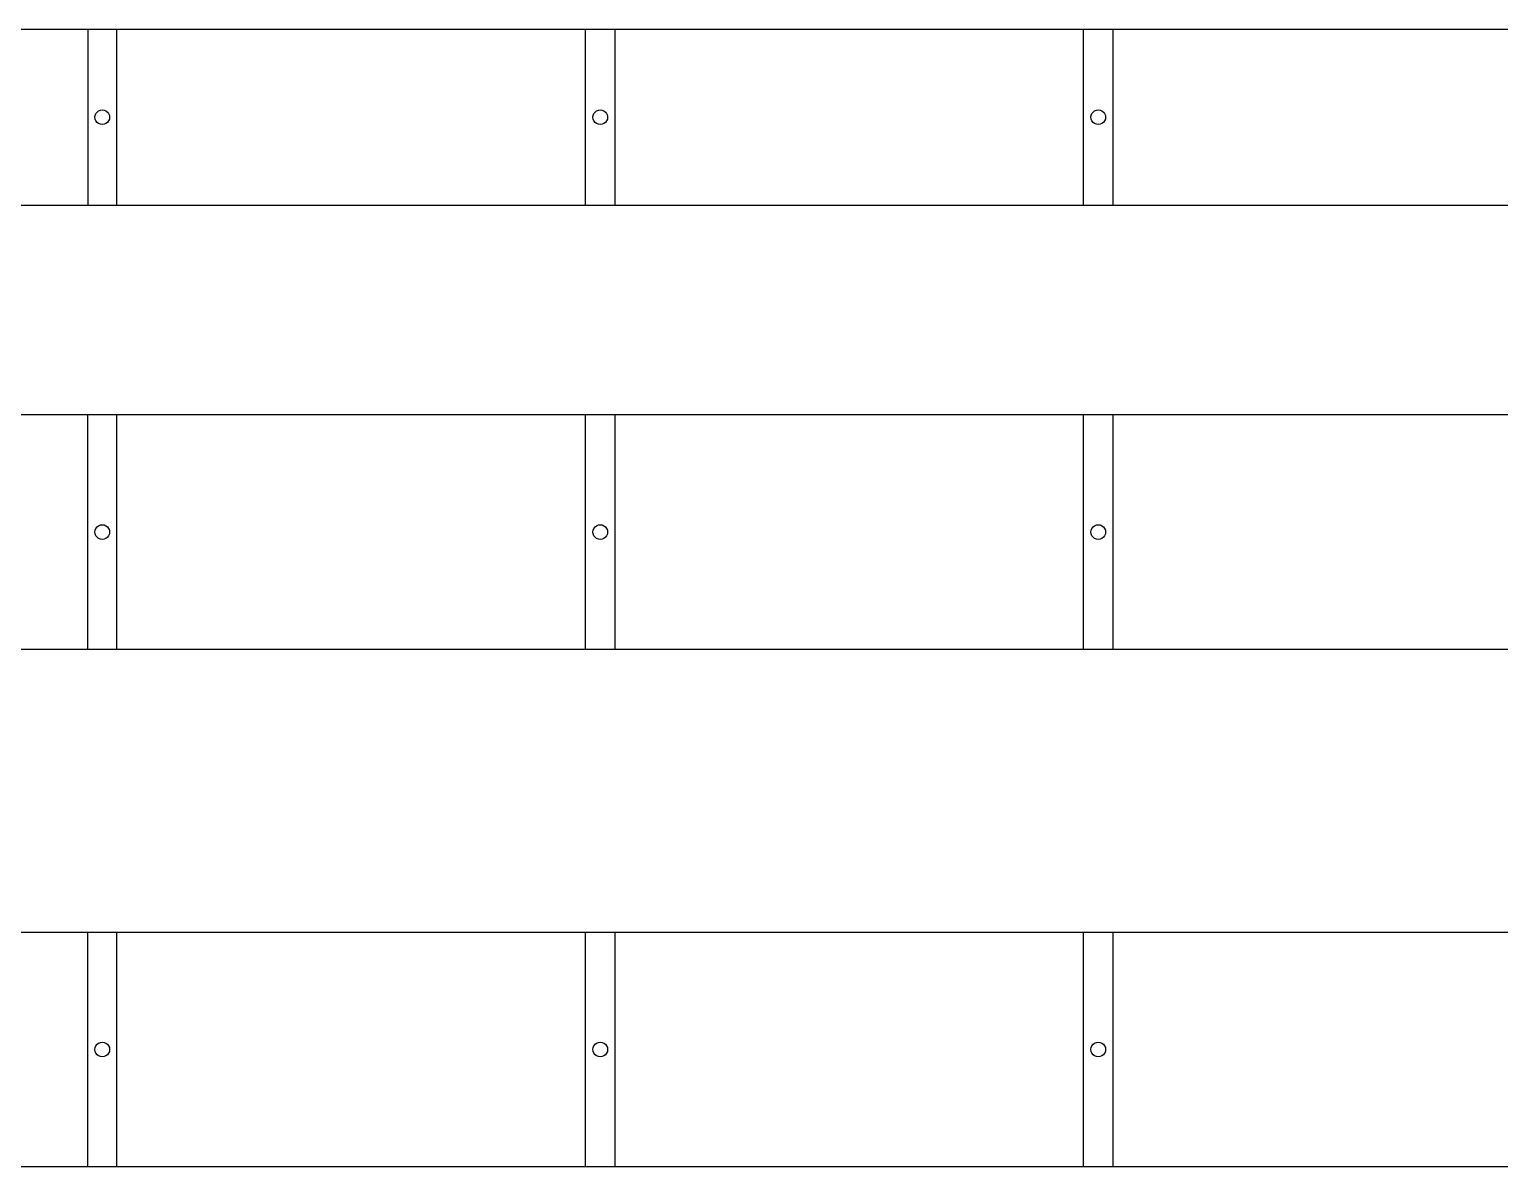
# Model space of a CAD drawing. Extents: x -100 to 100, y -46 to 46.
# Drawn here: x 29.21 to 54.3, y -33.01 to -13.59 of the extents above; entities that cross this region are included whole.
import ezdxf

# ---------------------------------------------------------------- set-up
doc = ezdxf.new("R2010")
doc.units = 0
doc.header["$MEASUREMENT"] = 0
doc.layers.get('0').update_dxf_attribs({"linetype": 'CONTINUOUS'})

msp = doc.modelspace()

# ---------------------------------------------------------------- linework, layer by layer
for p, q in [((30.205, -13.59), (22.205, -13.59)), ((30.205, -13.59), (30.205, -16.59)), ((30.705, -13.59), (30.205, -13.59)), ((30.705, -16.59), (30.705, -13.59)), ((38.705, -13.59), (30.705, -13.59)), ((38.705, -16.59), (38.705, -13.59)), ((39.205, -13.59), (38.705, -13.59)), ((39.205, -13.59), (39.205, -16.59)), ((47.205, -13.59), (39.205, -13.59)), ((47.205, -16.59), (47.205, -13.59)), ((47.705, -13.59), (47.205, -13.59)), ((47.705, -13.59), (47.705, -16.59)), ((55.705, -13.59), (47.705, -13.59)), ((30.334, -15.058), (30.347, -15.028)), ((30.347, -15.028), (30.367, -15.002)), ((30.367, -15.002), (30.392, -14.982)), ((30.392, -14.982), (30.423, -14.97)), ((30.423, -14.97), (30.455, -14.965)), ((30.455, -14.965), (30.487, -14.97)), ((30.487, -14.97), (30.517, -14.982)), ((30.517, -14.982), (30.543, -15.002)), ((30.543, -15.002), (30.563, -15.028)), ((30.563, -15.028), (30.576, -15.058)), ((38.834, -15.058), (38.847, -15.028)), ((38.847, -15.028), (38.867, -15.002)), ((38.867, -15.002), (38.892, -14.982)), ((38.892, -14.982), (38.923, -14.97)), ((38.923, -14.97), (38.955, -14.965)), ((38.955, -14.965), (38.987, -14.97)), ((38.987, -14.97), (39.017, -14.982)), ((39.017, -14.982), (39.043, -15.002)), ((39.043, -15.002), (39.063, -15.028)), ((39.063, -15.028), (39.076, -15.058)), ((47.334, -15.058), (47.347, -15.028)), ((47.347, -15.028), (47.367, -15.002)), ((47.367, -15.002), (47.392, -14.982)), ((47.392, -14.982), (47.423, -14.97)), ((47.423, -14.97), (47.455, -14.965)), ((47.455, -14.965), (47.487, -14.97)), ((47.487, -14.97), (47.517, -14.982)), ((47.517, -14.982), (47.543, -15.002)), ((47.543, -15.002), (47.563, -15.028)), ((47.563, -15.028), (47.576, -15.058)), ((30.33, -15.09), (30.334, -15.058)), ((30.334, -15.123), (30.33, -15.09)), ((30.347, -15.153), (30.334, -15.123)), ((30.367, -15.179), (30.347, -15.153)), ((30.392, -15.199), (30.367, -15.179)), ((30.423, -15.211), (30.392, -15.199)), ((30.455, -15.215), (30.423, -15.211)), ((30.487, -15.211), (30.455, -15.215)), ((30.517, -15.199), (30.487, -15.211)), ((30.543, -15.179), (30.517, -15.199)), ((30.563, -15.153), (30.543, -15.179)), ((30.576, -15.123), (30.563, -15.153)), ((30.576, -15.058), (30.58, -15.09)), ((30.58, -15.09), (30.576, -15.123)), ((38.83, -15.09), (38.834, -15.058)), ((38.834, -15.123), (38.83, -15.09)), ((38.847, -15.153), (38.834, -15.123)), ((38.867, -15.179), (38.847, -15.153)), ((38.892, -15.199), (38.867, -15.179)), ((38.923, -15.211), (38.892, -15.199)), ((38.955, -15.215), (38.923, -15.211)), ((38.987, -15.211), (38.955, -15.215)), ((39.017, -15.199), (38.987, -15.211)), ((39.043, -15.179), (39.017, -15.199)), ((39.063, -15.153), (39.043, -15.179)), ((39.076, -15.123), (39.063, -15.153)), ((39.076, -15.058), (39.08, -15.09)), ((39.08, -15.09), (39.076, -15.123)), ((47.33, -15.09), (47.334, -15.058)), ((47.334, -15.123), (47.33, -15.09)), ((47.347, -15.153), (47.334, -15.123)), ((47.367, -15.179), (47.347, -15.153)), ((47.392, -15.199), (47.367, -15.179)), ((47.423, -15.211), (47.392, -15.199)), ((47.455, -15.215), (47.423, -15.211)), ((47.487, -15.211), (47.455, -15.215)), ((47.517, -15.199), (47.487, -15.211)), ((47.543, -15.179), (47.517, -15.199)), ((47.563, -15.153), (47.543, -15.179)), ((47.576, -15.123), (47.563, -15.153)), ((47.576, -15.058), (47.58, -15.09)), ((47.58, -15.09), (47.576, -15.123)), ((22.205, -16.59), (30.205, -16.59)), ((30.205, -16.59), (30.705, -16.59)), ((30.705, -16.59), (38.705, -16.59)), ((38.705, -16.59), (39.205, -16.59)), ((39.205, -16.59), (47.205, -16.59)), ((47.205, -16.59), (47.705, -16.59)), ((47.705, -16.59), (55.705, -16.59)), ((30.205, -20.174), (22.205, -20.174)), ((30.205, -24.174), (30.205, -20.174)), ((30.705, -20.174), (30.205, -20.174)), ((30.705, -24.174), (30.705, -20.174)), ((38.705, -20.174), (30.705, -20.174)), ((38.705, -24.174), (38.705, -20.174)), ((39.205, -20.174), (38.705, -20.174)), ((39.205, -20.174), (39.205, -24.174)), ((47.205, -20.174), (39.205, -20.174)), ((47.705, -20.174), (47.205, -20.174)), ((47.205, -24.174), (47.205, -20.174)), ((47.705, -20.174), (47.705, -24.174)), ((55.705, -20.174), (47.705, -20.174)), ((30.367, -22.085), (30.392, -22.065)), ((30.392, -22.065), (30.423, -22.053)), ((30.423, -22.053), (30.455, -22.049)), ((30.455, -22.049), (30.487, -22.053)), ((30.487, -22.053), (30.517, -22.065)), ((30.517, -22.065), (30.543, -22.085)), ((38.867, -22.085), (38.892, -22.065)), ((38.892, -22.065), (38.923, -22.053)), ((38.923, -22.053), (38.955, -22.049)), ((38.955, -22.049), (38.987, -22.053)), ((38.987, -22.053), (39.017, -22.065)), ((39.017, -22.065), (39.043, -22.085)), ((47.367, -22.085), (47.392, -22.065)), ((47.392, -22.065), (47.423, -22.053)), ((47.423, -22.053), (47.455, -22.049)), ((47.455, -22.049), (47.487, -22.053)), ((47.487, -22.053), (47.517, -22.065)), ((47.517, -22.065), (47.543, -22.085)), ((30.33, -22.174), (30.334, -22.141)), ((30.334, -22.206), (30.33, -22.174)), ((30.334, -22.141), (30.347, -22.111)), ((30.347, -22.236), (30.334, -22.206)), ((30.347, -22.111), (30.367, -22.085)), ((30.367, -22.262), (30.347, -22.236)), ((30.392, -22.282), (30.367, -22.262)), ((30.423, -22.294), (30.392, -22.282)), ((30.455, -22.299), (30.423, -22.294)), ((30.487, -22.294), (30.455, -22.299)), ((30.517, -22.282), (30.487, -22.294)), ((30.543, -22.262), (30.517, -22.282)), ((30.543, -22.085), (30.563, -22.111)), ((30.563, -22.236), (30.543, -22.262)), ((30.563, -22.111), (30.576, -22.141)), ((30.576, -22.206), (30.563, -22.236)), ((30.576, -22.141), (30.58, -22.174)), ((30.58, -22.174), (30.576, -22.206)), ((38.83, -22.174), (38.834, -22.141)), ((38.834, -22.206), (38.83, -22.174)), ((38.834, -22.141), (38.847, -22.111)), ((38.847, -22.236), (38.834, -22.206)), ((38.847, -22.111), (38.867, -22.085)), ((38.867, -22.262), (38.847, -22.236)), ((38.892, -22.282), (38.867, -22.262)), ((38.923, -22.294), (38.892, -22.282)), ((38.955, -22.299), (38.923, -22.294)), ((38.987, -22.294), (38.955, -22.299)), ((39.017, -22.282), (38.987, -22.294)), ((39.043, -22.262), (39.017, -22.282)), ((39.043, -22.085), (39.063, -22.111)), ((39.063, -22.236), (39.043, -22.262)), ((39.063, -22.111), (39.076, -22.141)), ((39.076, -22.206), (39.063, -22.236)), ((39.076, -22.141), (39.08, -22.174)), ((39.08, -22.174), (39.076, -22.206)), ((47.33, -22.174), (47.334, -22.141)), ((47.334, -22.206), (47.33, -22.174)), ((47.334, -22.141), (47.347, -22.111)), ((47.347, -22.236), (47.334, -22.206)), ((47.347, -22.111), (47.367, -22.085)), ((47.367, -22.262), (47.347, -22.236)), ((47.392, -22.282), (47.367, -22.262)), ((47.423, -22.294), (47.392, -22.282)), ((47.455, -22.299), (47.423, -22.294)), ((47.487, -22.294), (47.455, -22.299)), ((47.517, -22.282), (47.487, -22.294)), ((47.543, -22.262), (47.517, -22.282)), ((47.543, -22.085), (47.563, -22.111)), ((47.563, -22.236), (47.543, -22.262)), ((47.563, -22.111), (47.576, -22.141)), ((47.576, -22.206), (47.563, -22.236)), ((47.576, -22.141), (47.58, -22.174)), ((47.58, -22.174), (47.576, -22.206)), ((22.205, -24.174), (30.205, -24.174)), ((30.205, -24.174), (30.705, -24.174)), ((30.705, -24.174), (38.705, -24.174)), ((38.705, -24.174), (39.205, -24.174)), ((39.205, -24.174), (47.205, -24.174)), ((47.205, -24.174), (47.705, -24.174)), ((47.705, -24.174), (55.705, -24.174)), ((30.205, -29.009), (22.205, -29.009)), ((30.205, -33.009), (30.205, -29.009)), ((30.705, -29.009), (30.205, -29.009)), ((30.705, -33.009), (30.705, -29.009)), ((38.705, -29.009), (30.705, -29.009)), ((38.705, -33.009), (38.705, -29.009)), ((39.205, -29.009), (38.705, -29.009)), ((39.205, -29.009), (39.205, -33.009)), ((47.205, -29.009), (39.205, -29.009)), ((47.705, -29.009), (47.205, -29.009)), ((47.205, -33.009), (47.205, -29.009)), ((47.705, -29.009), (47.705, -33.009)), ((55.705, -29.009), (47.705, -29.009)), ((30.33, -31.009), (30.334, -30.977)), ((30.334, -31.042), (30.33, -31.009)), ((30.334, -30.977), (30.347, -30.947)), ((30.347, -31.072), (30.334, -31.042)), ((30.347, -30.947), (30.367, -30.921)), ((30.367, -31.098), (30.347, -31.072)), ((30.367, -30.921), (30.392, -30.901)), ((30.392, -31.118), (30.367, -31.098)), ((30.392, -30.901), (30.423, -30.889)), ((30.423, -30.889), (30.455, -30.884)), ((30.455, -30.884), (30.487, -30.889)), ((30.487, -30.889), (30.517, -30.901)), ((30.517, -30.901), (30.543, -30.921)), ((30.543, -31.098), (30.517, -31.118)), ((30.543, -30.921), (30.563, -30.947)), ((30.563, -31.072), (30.543, -31.098)), ((30.563, -30.947), (30.576, -30.977)), ((30.576, -31.042), (30.563, -31.072)), ((30.576, -30.977), (30.58, -31.009)), ((30.58, -31.009), (30.576, -31.042)), ((38.83, -31.009), (38.834, -30.977)), ((38.834, -31.042), (38.83, -31.009)), ((38.834, -30.977), (38.847, -30.947)), ((38.847, -31.072), (38.834, -31.042)), ((38.847, -30.947), (38.867, -30.921)), ((38.867, -31.098), (38.847, -31.072)), ((38.867, -30.921), (38.892, -30.901)), ((38.892, -31.118), (38.867, -31.098)), ((38.892, -30.901), (38.923, -30.889)), ((38.923, -30.889), (38.955, -30.884)), ((38.955, -30.884), (38.987, -30.889)), ((38.987, -30.889), (39.017, -30.901)), ((39.017, -30.901), (39.043, -30.921)), ((39.043, -31.098), (39.017, -31.118)), ((39.043, -30.921), (39.063, -30.947)), ((39.063, -31.072), (39.043, -31.098)), ((39.063, -30.947), (39.076, -30.977)), ((39.076, -31.042), (39.063, -31.072)), ((39.076, -30.977), (39.08, -31.009)), ((39.08, -31.009), (39.076, -31.042)), ((47.33, -31.009), (47.334, -30.977)), ((47.334, -31.042), (47.33, -31.009)), ((47.334, -30.977), (47.347, -30.947)), ((47.347, -31.072), (47.334, -31.042)), ((47.347, -30.947), (47.367, -30.921)), ((47.367, -31.098), (47.347, -31.072)), ((47.367, -30.921), (47.392, -30.901)), ((47.392, -31.118), (47.367, -31.098)), ((47.392, -30.901), (47.423, -30.889)), ((47.423, -30.889), (47.455, -30.884)), ((47.455, -30.884), (47.487, -30.889)), ((47.487, -30.889), (47.517, -30.901)), ((47.517, -30.901), (47.543, -30.921)), ((47.543, -31.098), (47.517, -31.118)), ((47.543, -30.921), (47.563, -30.947)), ((47.563, -31.072), (47.543, -31.098)), ((47.563, -30.947), (47.576, -30.977)), ((47.576, -31.042), (47.563, -31.072)), ((47.576, -30.977), (47.58, -31.009)), ((47.58, -31.009), (47.576, -31.042)), ((30.423, -31.13), (30.392, -31.118)), ((30.455, -31.134), (30.423, -31.13)), ((30.487, -31.13), (30.455, -31.134)), ((30.517, -31.118), (30.487, -31.13)), ((38.923, -31.13), (38.892, -31.118)), ((38.955, -31.134), (38.923, -31.13)), ((38.987, -31.13), (38.955, -31.134)), ((39.017, -31.118), (38.987, -31.13)), ((47.423, -31.13), (47.392, -31.118)), ((47.455, -31.134), (47.423, -31.13)), ((47.487, -31.13), (47.455, -31.134)), ((47.517, -31.118), (47.487, -31.13)), ((22.205, -33.009), (30.205, -33.009)), ((30.205, -33.009), (30.705, -33.009)), ((30.705, -33.009), (38.705, -33.009)), ((38.705, -33.009), (39.205, -33.009)), ((39.205, -33.009), (47.205, -33.009)), ((47.205, -33.009), (47.705, -33.009)), ((47.705, -33.009), (55.705, -33.009))]:
    msp.add_line(p, q)

doc.saveas('drawing.dxf')
